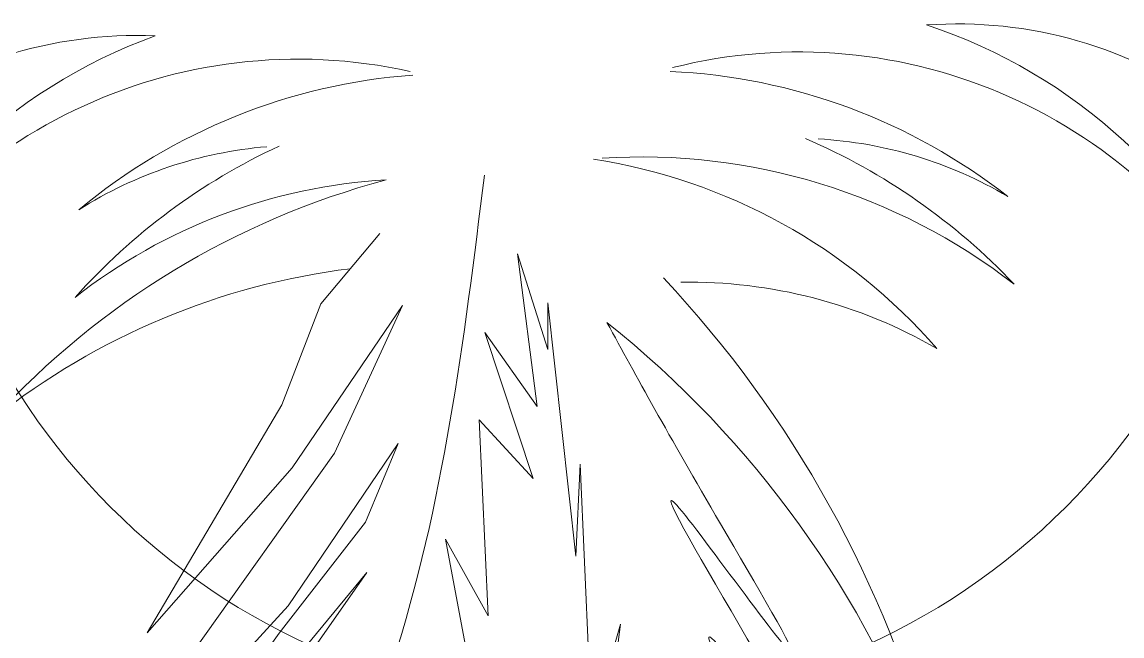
# Model space of a CAD drawing. Header units: centimetres. Extents: x 5488 to 20269, y -31398 to -19684.
# Drawn here: x 16363.37 to 16408.15, y -24110.31 to -24085.32 of the extents above; entities that cross this region are included whole.
import ezdxf

# ---------------------------------------------------------------- set-up
doc = ezdxf.new("R2010")
doc.units = ezdxf.units.CM
doc.set_wipeout_variables(frame=1)
doc.layers.add('wipeout', color=7, linetype='Continuous', true_color=0xffffff)
doc.layers.add('xxx_Auto_LANDSCAPE', color=7, linetype='Continuous', lineweight=0, true_color=0x496639)
doc.layers.add('xxx_Auto_Tefris_Tefris', color=32, linetype='Continuous', lineweight=15)

# ---------------------------------------------------------------- blocks, each defined once
blk = doc.blocks.new('palm_plan')
at = {"color": 0}
for p, q in [((40.16, -14.9), (35.5, -12.77)), ((35.5, -12.77), (62.01, -21.59)), ((29.25, -13.53), (45.37, -18.59)), ((29.25, -13.53), (40.16, -14.9)), ((62.01, -21.59), (53.08, -16.94)), ((53.08, -16.94), (79.49, -27.71)), ((45.37, -18.59), (35.57, -20.41)), ((35.57, -20.41), (52.36, -22.28)), ((79.49, -27.71), (70.84, -20.24)), ((70.84, -20.24), (93.51, -34.47)), ((52.36, -22.28), (44.04, -24.96)), ((44.04, -24.96), (63.97, -33.04)), ((25.22, -35.42), (20.93, -26.32)), ((40.7, -40.9), (29.12, -27.37)), ((29.12, -27.37), (40.23, -45.79)), ((63.97, -33.04), (54.38, -33.8)), ((49, -40.98), (42.68, -34.1)), ((42.68, -34.1), (53.79, -52.52)), ((54.38, -33.8), (81.77, -40.67)), ((33.49, -43.95), (25.22, -35.42)), ((54.11, -64.23), (40.7, -40.9)), ((56.11, -54.67), (49, -40.98)), ((61.84, -56.44), (54.09, -43.16)), ((54.09, -43.16), (61.81, -59.2)), ((50.03, -67.81), (33.49, -43.95)), ((40.23, -45.79), (50.03, -67.81)), ((53.79, -52.52), (60.45, -68.34)), ((62.6, -66.02), (56.11, -54.67))]:
    blk.add_line(p, q, dxfattribs=at)
for centre, radius, start, end in [((64.52, 31.9), 43.41, 101.1272, 142.038), ((69.91, 20.84), 47.78, 119.2037, 159.356), ((73.53, 0.03), 56.68, 93.0923, 169.431), ((68.76, -2.86), 59.51, 88.3527, 137.0574), ((75.71, -19.74), 64.86, 117.2482, 152.6959), ((71.95, 0.37), 45.64, 124.6301, 152.1817), ((85.89, -24.6), 66.7, 117.5703, 159.0296), ((77.24, -30.93), 69.13, 108.7482, 132.008), ((75.42, -36.07), 62.46, 106.2911, 146.5573), ((89.12, -20.29), 54.1, 125.2433, 156.3329), ((77.98, -118.6), 124.94, 80.1144, 108.4985), ((90.77, -108.29), 112.52, 85.428, 116.7161), ((51.32, -50.14), 56.68, 142.795, 219.1337), ((67.42, -38.46), 64.86, 159.5301, 194.9778), ((72.58, -45.48), 60.92, 158.5901, 193.4129), ((103.98, -38.38), 89.4, 170.2572, 202.8835), ((97.56, -54.6), 78.17, 162.3252, 193.7177), ((76.73, -32.07), 69.13, 180.2181, 203.4778), ((50, -49.19), 45.64, 160.0443, 187.5959), ((33.47, -61.44), 47.78, 152.87, 193.0223), ((50.25, -44.67), 59.51, 175.1686, 223.8733)]:
    blk.add_arc(centre, radius, start, end, dxfattribs=at)
for points in [[(40.19, -7.78), (65.46, -5.69), (81.71, -4.5), (61.04, -9.39), (96.2, -7.03), (77.41, -11.47), (114.7, -12.58), (129.93, -18.14)], [(19.89, -13.23), (64.29, -44.75), (77.35, -59.14), (89.08, -79.91)]]:
    blk.add_spline(points, degree=3, dxfattribs=at)
blk = doc.blocks.new('A$C21533CF2')
blk.add_wipeout([(74.13, 39.489), (75.197, 40.417), (76.213, 41.4), (77.177, 42.435), (78.085, 43.519), (78.935, 44.649), (79.725, 45.822), (80.452, 47.035), (81.115, 48.284), (81.712, 49.566), (82.241, 50.877), (82.7, 52.214), (83.089, 53.574), (83.406, 54.952), (83.65, 56.345), (83.822, 57.748), (83.919, 59.159), (83.943, 60.573), (83.892, 61.986), (83.768, 63.395), (83.57, 64.795), (83.299, 66.183), (82.956, 67.554), (82.542, 68.906), (82.057, 70.235), (81.504, 71.536), (80.883, 72.806), (80.196, 74.043), (79.446, 75.241), (78.634, 76.399), (77.763, 77.512), (76.834, 78.579), (75.851, 79.595), (74.816, 80.559), (73.732, 81.467), (72.602, 82.317), (71.429, 83.107), (70.217, 83.834), (68.968, 84.497), (67.686, 85.094), (66.374, 85.623), (65.037, 86.082), (63.677, 86.471), (62.299, 86.788), (60.907, 87.032), (59.503, 87.204), (58.092, 87.301), (56.679, 87.325), (55.265, 87.274), (53.857, 87.15), (52.457, 86.952), (51.069, 86.681), (49.697, 86.338), (48.345, 85.924), (47.017, 85.439), (45.716, 84.886), (44.445, 84.265), (43.209, 83.578), (42.01, 82.828), (40.853, 82.016), (39.739, 81.145), (38.672, 80.216), (37.656, 79.233), (36.692, 78.198), (35.784, 77.114), (34.934, 75.984), (34.144, 74.812), (33.417, 73.599), (32.754, 72.35), (32.157, 71.068), (31.629, 69.756), (31.169, 68.419), (30.781, 67.059), (30.464, 65.681), (30.219, 64.289), (30.048, 62.885), (29.95, 61.474), (29.927, 60.061), (29.977, 58.647), (30.101, 57.239), (30.299, 55.839), (30.57, 54.451), (30.913, 53.079), (31.328, 51.727), (31.812, 50.399), (32.366, 49.098), (32.987, 47.827), (33.673, 46.591), (34.423, 45.392), (35.235, 44.235), (36.107, 43.121), (37.035, 42.054), (38.018, 41.038), (39.053, 40.074), (40.137, 39.166), (41.267, 38.316), (42.44, 37.526), (43.653, 36.799), (44.902, 36.136), (46.184, 35.539), (47.495, 35.011), (48.832, 34.551), (50.192, 34.163), (51.57, 33.846), (52.963, 33.601), (54.366, 33.43), (55.777, 33.332), (57.191, 33.309), (58.604, 33.359), (60.013, 33.483), (61.413, 33.681), (62.801, 33.952), (64.172, 34.295), (65.524, 34.71), (66.853, 35.194), (68.154, 35.748), (69.424, 36.369), (70.661, 37.055), (71.859, 37.805), (73.017, 38.617)]).dxf.layer = 'wipeout'
at = {"layer": 'xxx_Auto_Tefris_Tefris'}
blk.add_circle((56.935, 60.317), 27, dxfattribs=at)
at = {"layer": 'xxx_Auto_LANDSCAPE', "xscale": -0.364783083416274, "yscale": 0.364783083416274, "zscale": 0.3647830834162722, "rotation": 328.9633282841189}
blk.add_blockref('palm_plan', (59.413, 57.228), dxfattribs=at)

msp = doc.modelspace()

# ---------------------------------------------------------------- block references
at = {"layer": 'xxx_Auto_Tefris_Tefris', "linetype": 'ByBlock', "xscale": -1.017866091454594, "yscale": 1.017866091454594, "zscale": 1.017866091454596, "rotation": 263.6633441428334}
msp.add_blockref('A$C21533CF2', (16318.999, -24136.459), dxfattribs=at)

doc.saveas('drawing.dxf')
